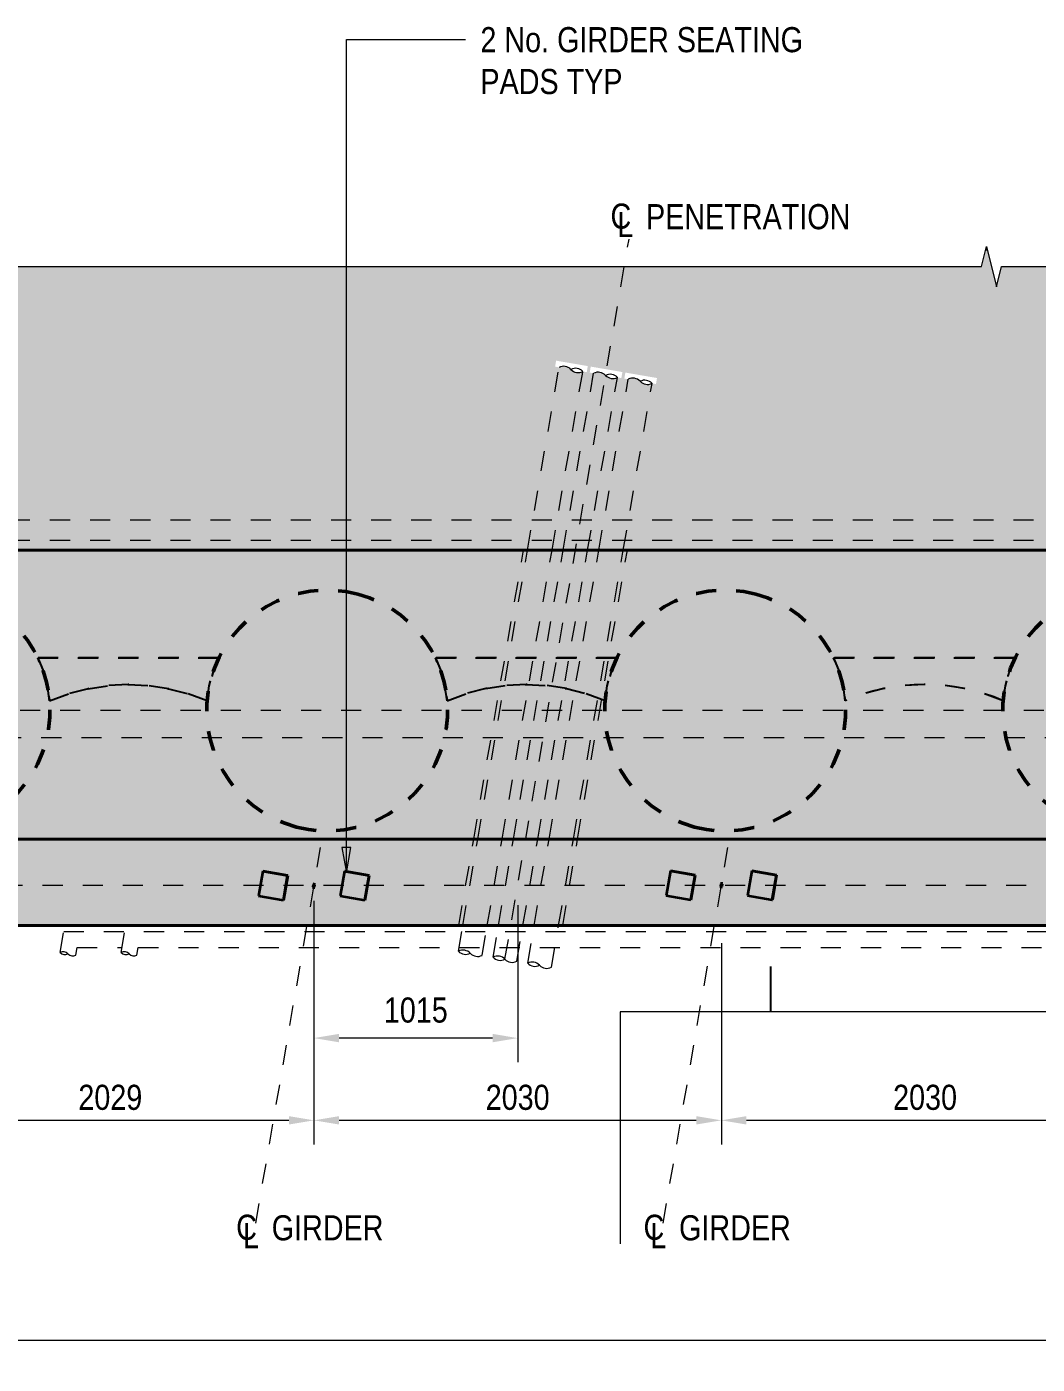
# Model space of a CAD drawing. Header units: metres. Extents: x 1108 to 1189, y -511 to 24.
# Drawn here: x 1114.04 to 1119.07, y -509.66 to -503 of the extents above; entities that cross this region are included whole.
import ezdxf

# ---------------------------------------------------------------- set-up
doc = ezdxf.new("R2010")
doc.units = ezdxf.units.M
for name, pattern in [('JacobsCenter', [0.015, 0.009, -0.0015, 0.003, -0.0015]), ('JacobsDash_2_', [0.0045, 0.003, -0.0015]), ('JacobsGridLine', [0.0145, 0.01, -0.001, 0.0025, -0.001])]:
    doc.linetypes.add(name, pattern=pattern)
doc.layers.get('Defpoints').update_dxf_attribs({"color": 41})
for name, color, linetype, lineweight in [('A-ANNO-DIMS', 7, 'Continuous', 9), ('A-ANNO-NOTE', 7, 'Continuous', 9), ('A-DETL', 7, 'Continuous', 13), ('A-DETL-GENF', 7, 'Continuous', 9), ('A-GENM', 7, 'Continuous', 35), ('G-ANNO-TEXT', 7, 'Continuous', 9), ('S-BEAM', 7, 'Continuous', 50), ('S-FNDN', 7, 'Continuous', 50), ('S-FNDN-HDLN', 7, 'JacobsDash_2_', 18), ('S-GRID', 7, 'Continuous', 9)]:
    doc.layers.add(name, color=color, linetype=linetype, lineweight=lineweight)
doc.styles.add('Arial Narrow_1', font='ARIALN.TTF', dxfattribs={"height": 0.125})
doc.styles.add('Arial Narrow_2', font='ARIALN.TTF', dxfattribs={"height": 0.0025})
doc.dimstyles.new('Dimension_Standard_O__mm__1', dxfattribs={"dimscale": 0.3048, "dimtxt": 0.127929, "dimasz": 0.410105, "dimexe": 0.393701, "dimexo": 0.246063, "dimgap": 0.246063, "dimtad": 1, "dimdec": 0, "dimlfac": 1000, "dimzin": 0, "dimdsep": 46, "dimtxsty": 'Arial Narrow_1', "dimsah": 1, "dimcen": 0.09, "dimaunit": 1, "dimadec": 4, "dimazin": 0, "dimtfac": 1, "dimtdec": 4, "dimtix": 1, "dimtmove": 0, "dimatfit": 3, "dimfxl": 1, "dimtvp": 1, "dimtfill": 1, "dimtolj": 1, "dimtzin": 0, "dimlwd": 18, "dimlwe": 18, "dimarcsym": 2})
doc.dimstyles.new('Dimension_Standard_T__mm_', dxfattribs={"dimscale": 0.3048, "dimtxt": 0.127929, "dimasz": 0.410105, "dimexe": 0.393701, "dimexo": 0.246063, "dimgap": 0.164042, "dimtad": 1, "dimdec": 0, "dimlfac": 1000, "dimzin": 0, "dimdsep": 46, "dimtxsty": 'Arial Narrow_1', "dimsah": 1, "dimcen": 0.09, "dimaunit": 1, "dimadec": 4, "dimazin": 0, "dimtfac": 1, "dimtdec": 4, "dimtix": 1, "dimtmove": 0, "dimatfit": 3, "dimfxl": 1, "dimtvp": 1, "dimtolj": 1, "dimtzin": 0, "dimlwd": 18, "dimlwe": 18, "dimarcsym": 2})

# ---------------------------------------------------------------- blocks, each defined once
blk = doc.blocks.new('Top of Pavement - RL A - Top of Pavement - RL A-68818558-DRG-2873062 - ABUTMENT A CONCRETE PLAN')
at = {"layer": 'A-GENM', "color": 253, "lineweight": 25, "true_color": 0xa3a3a3}
blk.add_open_spline([(102.0945, 10.3832), (102.0939, 10.3856), (102.0933, 10.3879), (102.0927, 10.3902)], degree=3, dxfattribs=at)
blk = doc.blocks.new('T2DPAA-T2D-C3S-RS-M3D-100334_rvt-1-DRG-2873062 - ABUTMENT A CONCRETE PLAN')
at = {"layer": 'A-ANNO-NOTE', "color": 253, "lineweight": 25, "true_color": 0xa3a3a3}
blk.add_line((1117.7425, -507.9077), (1117.7424, -507.6827), dxfattribs=at)
blk.add_line((1117.7425, -507.9077), (1117.7424, -507.6827), dxfattribs=at)
at = {"layer": 'A-GENM', "color": 253, "lineweight": 25, "true_color": 0xa3a3a3, "rotation": 255.223888888889}
blk.add_blockref('Top of Pavement - RL A - Top of Pavement - RL A-68818558-DRG-2873062 - ABUTMENT A CONCRETE PLAN', (1134.8115, -402.7441), dxfattribs=at)
blk = doc.blocks.new('01_SFO_FRP_Pile_CastInPlace_CS_BR08 - CAST-IN-PLACE PILE - 1200-8661090-DRG-2873062 - ABUTMENT A CONCRETE PLAN')
at = {"layer": 'S-FNDN', "color": 253, "linetype": 'JacobsDash_2_', "true_color": 0xa6a6a6}
for start, end in [(90, 270), (270, 90)]:
    blk.add_arc((0, 0), 0.6, start, end, dxfattribs=at)
blk = doc.blocks.new('01_SFO_FRP_Pile_CastInPlace_CS_BR08 - CAST-IN-PLACE PILE - 1200-8660909-DRG-2873062 - ABUTMENT A CONCRETE PLAN')
at = {"layer": 'S-FNDN', "color": 253, "linetype": 'JacobsDash_2_', "true_color": 0xa6a6a6}
for start, end in [(90, 270), (270, 90)]:
    blk.add_arc((0, 0), 0.6, start, end, dxfattribs=at)
blk = doc.blocks.new('01_SFO_FRP_Pile_CastInPlace_CS_BR08 - CAST-IN-PLACE PILE - 1200-8660884-DRG-2873062 - ABUTMENT A CONCRETE PLAN')
at = {"layer": 'S-FNDN', "color": 253, "linetype": 'JacobsDash_2_', "true_color": 0xa6a6a6}
for start, end in [(90, 270), (270, 90)]:
    blk.add_arc((0, 0), 0.6, start, end, dxfattribs=at)
blk = doc.blocks.new('05_SFO_BPE_Twin_Pedestal_Sq125_CS_BR13-1 - 525 Wide Pedestal _125L x 125W x20H_-V4-DRG-2873062 - ABUTMENT A CONCRETE PLAN')
at = {"layer": 'S-FNDN', "color": 250, "lineweight": 35, "true_color": 0x393939}
for p, q in [((1115.2121, -507.2081), (1115.1909, -507.3313)), ((1115.3352, -507.2294), (1115.2121, -507.2081)), ((1115.2124, -507.2081), (1115.3356, -507.2294)), ((1115.2124, -507.2081), (1115.2124, -507.2081)), ((1115.314, -507.3525), (1115.3352, -507.2294)), ((1115.3356, -507.2294), (1115.3144, -507.3525)), ((1115.3356, -507.2294), (1115.3352, -507.2294)), ((1115.6179, -507.2081), (1115.5967, -507.3313)), ((1115.7411, -507.2293), (1115.6179, -507.2081)), ((1115.6183, -507.2081), (1115.6182, -507.2081)), ((1115.6183, -507.2081), (1115.7414, -507.2293)), ((1115.7199, -507.3525), (1115.7411, -507.2293)), ((1115.7414, -507.2293), (1115.7202, -507.3525)), ((1115.7414, -507.2293), (1115.7411, -507.2293)), ((1115.1909, -507.3313), (1115.314, -507.3525)), ((1115.5967, -507.3313), (1115.7199, -507.3525)), ((1115.314, -507.3525), (1115.3144, -507.3525)), ((1115.7199, -507.3525), (1115.7202, -507.3525))]:
    blk.add_line(p, q, dxfattribs=at)
at = {"layer": 'S-FNDN-HDLN', "color": 250, "lineweight": 35, "true_color": 0x393939}
for p, q in [((1115.4663, -507.2803), (1115.469, -507.2651)), ((1115.4565, -507.2786), (1115.4663, -507.2803)), ((1115.4663, -507.2803), (1115.4638, -507.2951)), ((1115.4647, -507.2895), (1115.4663, -507.2803)), ((1115.4762, -507.282), (1115.4663, -507.2803))]:
    blk.add_line(p, q, dxfattribs=at)
blk = doc.blocks.new('20_SFR_WSC_ShotcreteWall_ArchFlatBack_Datum - ArchWall_PileSize_1200-8657912-DRG-2873062 - ABUTMENT A CONCRETE PLAN')
at = {"layer": 'A-DETL', "color": 252, "linetype": 'JacobsDash_2_', "lineweight": 25, "true_color": 0x909090}
for p, q in [((1.4418, -0.8633), (0.5392, -0.8633)), ((0.5392, -0.8633), (1.4418, -0.8633))]:
    blk.add_line(p, q, dxfattribs=at)
at = {"layer": 'A-DETL', "color": 252, "linetype": 'JacobsDash_2_', "lineweight": 25, "true_color": 0x909090, "flags": 128}
for points in [[(0.598, -0.6491), (0.5873, -0.7228), (0.5676, -0.7945), (0.5392, -0.8633)], [(0.5392, -0.8633), (0.5676, -0.7945), (0.5873, -0.7228), (0.598, -0.6491)], [(0.598, -0.6491), (0.6926, -0.684), (0.7902, -0.7091), (0.8898, -0.7243), (0.9905, -0.7294), (1.0911, -0.7243), (1.1908, -0.7091), (1.2884, -0.684), (1.3829, -0.6491)], [(1.3829, -0.6491), (1.2884, -0.684), (1.1908, -0.7091), (1.0911, -0.7243), (0.9905, -0.7294), (0.8898, -0.7243), (0.7902, -0.7091), (0.6926, -0.684), (0.598, -0.6491)], [(1.3829, -0.6491), (1.3936, -0.7228), (1.4133, -0.7945), (1.4418, -0.8633)], [(1.4418, -0.8633), (1.4133, -0.7945), (1.3936, -0.7228), (1.3829, -0.6491)]]:
    blk.add_lwpolyline(points, dxfattribs=at)
blk = doc.blocks.new('20_SFR_WSC_ShotcreteWall_ArchFlatBack_Datum - ArchWall_PileSize_1200-8657934-DRG-2873062 - ABUTMENT A CONCRETE PLAN')
at = {"layer": 'A-DETL', "color": 252, "linetype": 'JacobsDash_2_', "lineweight": 25, "true_color": 0x909090}
for p, q in [((1.4439, -0.8633), (0.5392, -0.8633)), ((0.5392, -0.8633), (1.4439, -0.8633))]:
    blk.add_line(p, q, dxfattribs=at)
at = {"layer": 'A-DETL', "color": 252, "linetype": 'JacobsDash_2_', "lineweight": 25, "true_color": 0x909090, "flags": 128}
for points in [[(0.598, -0.6491), (0.5873, -0.7228), (0.5676, -0.7945), (0.5392, -0.8633)], [(0.5392, -0.8633), (0.5676, -0.7945), (0.5873, -0.7228), (0.598, -0.6491)], [(0.598, -0.6491), (0.6928, -0.6842), (0.7907, -0.7095), (0.8906, -0.7247), (0.9915, -0.7298), (1.0925, -0.7247), (1.1924, -0.7095), (1.2903, -0.6842), (1.3851, -0.6491)], [(1.3851, -0.6491), (1.2903, -0.6842), (1.1924, -0.7095), (1.0925, -0.7247), (0.9915, -0.7298), (0.8906, -0.7247), (0.7907, -0.7095), (0.6928, -0.6842), (0.598, -0.6491)], [(1.3851, -0.6491), (1.3958, -0.7228), (1.4155, -0.7945), (1.4439, -0.8633)], [(1.4439, -0.8633), (1.4155, -0.7945), (1.3958, -0.7228), (1.3851, -0.6491)]]:
    blk.add_lwpolyline(points, dxfattribs=at)
blk = doc.blocks.new('20_SFR_WSC_ShotcreteWall_ArchFlatBack_Datum - ArchWall_PileSize_1200-6845784-DRG-2873062 - ABUTMENT A CONCRETE PLAN')
at = {"layer": 'A-DETL', "color": 252, "linetype": 'JacobsDash_2_', "lineweight": 25, "true_color": 0x909090}
for p, q in [((1.4439, -0.8633), (0.5392, -0.8633)), ((0.5392, -0.8633), (1.4439, -0.8633))]:
    blk.add_line(p, q, dxfattribs=at)
at = {"layer": 'A-DETL', "color": 252, "linetype": 'JacobsDash_2_', "lineweight": 25, "true_color": 0x909090, "flags": 128}
for points in [[(0.598, -0.6491), (0.5873, -0.7228), (0.5676, -0.7945), (0.5392, -0.8633)], [(0.598, -0.6491), (0.6928, -0.6842), (0.7907, -0.7095), (0.8906, -0.7247), (0.9915, -0.7298), (1.0925, -0.7247), (1.1924, -0.7095), (1.2903, -0.6842), (1.3851, -0.6491)], [(1.4439, -0.8633), (1.4155, -0.7945), (1.3958, -0.7228), (1.3851, -0.6491)]]:
    blk.add_lwpolyline(points, dxfattribs=at)
at = {"layer": 'A-DETL', "color": 252, "linetype": 'JacobsDash_2_', "lineweight": 25, "true_color": 0x909090}
for centre, radius, start, end in [((0, -0.6), 0.6, 333.97581, 355.30224), ((0.9915, 0.2702), 1, 246.82472, 293.17528), ((1.9831, -0.6), 0.6, 184.69776, 206.02419)]:
    blk.add_arc(centre, radius, start, end, dxfattribs=at)
blk = doc.blocks.new('CS_DET_Pile-Column_BreakLine - Tubular BreakLine-8215298-DRG-2873062 - ABUTMENT A CONCRETE PLAN')
at = {"layer": 'A-DETL-GENF', "color": 252, "lineweight": 18, "true_color": 0x888888}
for centre, start, end in [((0.03, -0.0399), 52.95733, 127.04267), ((0.09, -0.0399), 52.95733, 127.04267), ((0.09, 0.0396), 232.95733, 307.04267)]:
    blk.add_arc(centre, 0.0498, start, end, dxfattribs=at)
blk = doc.blocks.new('BREAK LINE - INPUT VIEW SCALE_R13 - Std Break-8849537-DRG-2873062 - ABUTMENT A CONCRETE PLAN')
at = {"layer": 'A-DETL-GENF'}
for p, q in [((8.7019, 0.1), (8.6769, 0)), ((8.7519, -0.1), (8.7019, 0.1)), ((8.6769, 0), (0.1, 0)), ((17.4538, 0), (8.7769, 0)), ((8.7769, 0), (8.7519, -0.1))]:
    blk.add_line(p, q, dxfattribs=at)
blk = doc.blocks.new('CS_DET_Pile-Column_BreakLine - Tubular BreakLine-8215126-DRG-2873062 - ABUTMENT A CONCRETE PLAN')
at = {"layer": 'A-DETL-GENF', "color": 252, "lineweight": 18, "true_color": 0x888888}
for centre, start, end in [((0.03, -0.0399), 52.95733, 127.04267), ((0.09, -0.0399), 52.95733, 127.04267), ((0.09, 0.0396), 232.95733, 307.04267)]:
    blk.add_arc(centre, 0.0498, start, end, dxfattribs=at)
blk = doc.blocks.new('CS_DET_Pile-Column_BreakLine - Tubular BreakLine-8215535-DRG-2873062 - ABUTMENT A CONCRETE PLAN')
at = {"layer": 'A-DETL-GENF', "color": 252, "lineweight": 18, "true_color": 0x888888}
for centre, start, end in [((0.02, -0.0267), 52.95733, 127.04267), ((0.06, -0.0267), 52.95733, 127.04267), ((0.06, 0.0263), 232.95733, 307.04267)]:
    blk.add_arc(centre, 0.0332, start, end, dxfattribs=at)
blk = doc.blocks.new('CS_Annot_Centreline Symbol2 - CS_Annot_Centreline Symbol-5074296-DRG-2873062 - ABUTMENT A CONCRETE PLAN')
at = {"layer": 'A-ANNO-NOTE', "char_height": 0.0025, "attachment_point": 1, "style": 'Arial Narrow_2'}
for s, insert, width in [('C  ', (-0.00109, 0.00476), 0.0044093), ('L', (-0.00041, 0.00392), 0.0019241)]:
    blk.add_mtext(s, dxfattribs=dict(at, insert=insert, width=width))
blk = doc.blocks.new('DIMBLOCK15-DRG-2873062 - ABUTMENT A CONCRETE PLAN')
at = {"layer": 'A-ANNO-DIMS', "color": 0, "lineweight": 18, "transparency": 16777216}
for p, q in [((1117.4961, -507.5665), (1117.4961, -508.5691)), ((1119.5256, -507.5665), (1119.5256, -508.5691)), ((1119.4006, -508.4491), (1117.6211, -508.4491))]:
    blk.add_line(p, q, dxfattribs=at)
at = {"layer": 'A-ANNO-DIMS', "color": 0, "transparency": 16777216}
for points in [[(1117.6211, -508.4282), (1117.6211, -508.4699), (1117.4961, -508.4491)], [(1119.4006, -508.4282), (1119.4006, -508.4699), (1119.5256, -508.4491)]]:
    blk.add_solid(points, dxfattribs=at)
at = {"layer": 'Defpoints', "color": 0, "transparency": 16777216}
for p in [(1117.4961, -507.4915), (1119.5256, -507.4915), (1117.4961, -508.4491)]:
    blk.add_point(p, dxfattribs=at)
at = {"layer": 'A-ANNO-DIMS', "color": 0, "lineweight": 18, "transparency": 16777216, "insert": (1118.5108, -508.3352), "char_height": 0.125, "width": 0.380132, "attachment_point": 5, "style": 'Arial Narrow_1'}
blk.add_mtext('\\A1;2030', dxfattribs=at)
blk = doc.blocks.new('DIMBLOCK16-DRG-2873062 - ABUTMENT A CONCRETE PLAN')
at = {"layer": 'A-ANNO-DIMS', "color": 0, "lineweight": 18, "transparency": 16777216}
for p, q in [((1115.4663, -507.5689), (1115.4663, -508.5691)), ((1117.4961, -507.5665), (1117.4961, -508.5691)), ((1117.3711, -508.4491), (1115.5913, -508.4491))]:
    blk.add_line(p, q, dxfattribs=at)
at = {"layer": 'A-ANNO-DIMS', "color": 0, "transparency": 16777216}
for points in [[(1115.5913, -508.4282), (1115.5913, -508.4699), (1115.4663, -508.4491)], [(1117.3711, -508.4282), (1117.3711, -508.4699), (1117.4961, -508.4491)]]:
    blk.add_solid(points, dxfattribs=at)
at = {"layer": 'Defpoints', "color": 0, "transparency": 16777216}
for p in [(1115.4663, -507.4939), (1117.4961, -507.4915), (1115.4663, -508.4491)]:
    blk.add_point(p, dxfattribs=at)
at = {"layer": 'A-ANNO-DIMS', "color": 0, "lineweight": 18, "transparency": 16777216, "insert": (1116.4812, -508.3352), "char_height": 0.125, "width": 0.380132, "attachment_point": 5, "style": 'Arial Narrow_1'}
blk.add_mtext('\\A1;2030', dxfattribs=at)
blk = doc.blocks.new('DIMBLOCK17-DRG-2873062 - ABUTMENT A CONCRETE PLAN')
at = {"layer": 'A-ANNO-DIMS', "color": 0, "lineweight": 18, "transparency": 16777216}
for p, q in [((1113.4375, -507.5665), (1113.4375, -508.5691)), ((1115.4663, -507.5689), (1115.4663, -508.5691)), ((1115.3413, -508.4491), (1113.5625, -508.4491))]:
    blk.add_line(p, q, dxfattribs=at)
at = {"layer": 'A-ANNO-DIMS', "color": 0, "transparency": 16777216}
for points in [[(1113.5625, -508.4282), (1113.5625, -508.4699), (1113.4375, -508.4491)], [(1115.3413, -508.4282), (1115.3413, -508.4699), (1115.4663, -508.4491)]]:
    blk.add_solid(points, dxfattribs=at)
at = {"layer": 'Defpoints', "color": 0, "transparency": 16777216}
for p in [(1113.4375, -507.4915), (1115.4663, -507.4939), (1113.4375, -508.4491)]:
    blk.add_point(p, dxfattribs=at)
at = {"layer": 'A-ANNO-DIMS', "color": 0, "lineweight": 18, "transparency": 16777216, "insert": (1114.4519, -508.3352), "char_height": 0.125, "width": 0.380132, "attachment_point": 5, "style": 'Arial Narrow_1'}
blk.add_mtext('\\A1;2029', dxfattribs=at)
blk = doc.blocks.new('DIMBLOCK19-DRG-2873062 - ABUTMENT A CONCRETE PLAN')
at = {"layer": 'A-ANNO-DIMS', "color": 0, "lineweight": 18, "transparency": 16777216}
for p, q in [((1129.0029, -506.6239), (1129.0029, -509.6642)), ((1112.3525, -507.5787), (1112.3525, -509.6642)), ((1112.4775, -509.5442), (1128.8779, -509.5442))]:
    blk.add_line(p, q, dxfattribs=at)
at = {"layer": 'A-ANNO-DIMS', "color": 0, "transparency": 16777216}
for points in [[(1112.4775, -509.5233), (1112.4775, -509.565), (1112.3525, -509.5442)], [(1128.8779, -509.5233), (1128.8779, -509.565), (1129.0029, -509.5442)]]:
    blk.add_solid(points, dxfattribs=at)
at = {"layer": 'Defpoints', "color": 0, "transparency": 16777216}
for p in [(1129.0029, -506.5489), (1112.3525, -507.5037), (1129.0029, -509.5442)]:
    blk.add_point(p, dxfattribs=at)
at = {"layer": 'A-ANNO-DIMS', "color": 0, "lineweight": 18, "transparency": 16777216, "insert": (1120.6777, -509.4053), "char_height": 0.125, "width": 0.475164, "attachment_point": 5, "style": 'Arial Narrow_1', "bg_fill": 3, "box_fill_scale": 1.1, "bg_fill_color": 256, "bg_fill_true_color": 13158600, "bg_fill_transparency": 0}
blk.add_mtext('\\A1;16650', dxfattribs=at)
blk = doc.blocks.new('DIMBLOCK23-DRG-2873062 - ABUTMENT A CONCRETE PLAN')
at = {"layer": 'A-ANNO-DIMS', "color": 0, "lineweight": 18, "transparency": 16777216}
for p, q in [((1115.4663, -507.3553), (1115.4663, -508.1593)), ((1116.4813, -507.3779), (1116.4813, -508.1593)), ((1116.3563, -508.0393), (1115.5913, -508.0393))]:
    blk.add_line(p, q, dxfattribs=at)
at = {"layer": 'A-ANNO-DIMS', "color": 0, "transparency": 16777216}
for points in [[(1115.5913, -508.0184), (1115.5913, -508.0601), (1115.4663, -508.0393)], [(1116.3563, -508.0184), (1116.3563, -508.0601), (1116.4813, -508.0393)]]:
    blk.add_solid(points, dxfattribs=at)
at = {"layer": 'Defpoints', "color": 0, "transparency": 16777216}
for p in [(1115.4663, -507.2803), (1116.4813, -507.3029), (1115.4663, -508.0393)]:
    blk.add_point(p, dxfattribs=at)
at = {"layer": 'A-ANNO-DIMS', "color": 0, "lineweight": 18, "transparency": 16777216, "insert": (1115.9738, -507.9004), "char_height": 0.125, "width": 0.380132, "attachment_point": 5, "style": 'Arial Narrow_1', "bg_fill": 3, "box_fill_scale": 1.1, "bg_fill_color": 256, "bg_fill_true_color": 13158600, "bg_fill_transparency": 0}
blk.add_mtext('\\A1;1015', dxfattribs=at)

msp = doc.modelspace()

# ---------------------------------------------------------------- hatches: boundary and pattern name
at = {"layer": 'A-DETL-GENF'}
h = msp.add_hatch(dxfattribs=at)
h.set_pattern_fill('FP_1', color=256, style=0, pattern_type=2)
h.set_pattern_definition([(0, (937.04, -1733.145), (0.15875, 0.15875), [0.15875, -0.15875])])
h.paths.add_polyline_path([(1112.3513, -505.6375), (1112.3513, -505.6079), (1143.1172, -505.6079), (1143.1172, -504.1961), (1137.5458, -504.1961), (1137.5102, -504.4005), (1137.4905, -504.3971), (1137.4485, -504.4122), (1137.4041, -504.416), (1137.3601, -504.4084), (1137.3196, -504.3897), (1137.2508, -504.333), (1137.2103, -504.3143), (1137.1663, -504.3067), (1137.1219, -504.3105), (1137.0799, -504.3256), (1137.0602, -504.3222), (1137.0822, -504.1961), (1135.4184, -504.1961), (1135.3934, -504.2961), (1135.3434, -504.0961), (1135.3184, -504.1961), (1118.8915, -504.1961), (1118.8665, -504.2961), (1118.8165, -504.0961), (1118.7915, -504.1961), (1110.1147, -504.1961), (1110.1147, -504.8646), (1110.2147, -504.8896), (1110.1147, -504.9146), (1110.1147, -505.6368), (1112.3325, -505.6375)])
h.paths.add_polyline_path([(1127.084, -504.796), (1127.0756, -504.7946), (1127.0678, -504.791), (1127.0546, -504.7802), (1127.0468, -504.7766), (1127.0383, -504.7751), (1127.0279, -504.7766), (1127.0218, -504.7788), (1127.002, -504.7754), (1127.0124, -504.7155), (1127.1306, -504.7359), (1127.1203, -504.7958), (1127.1006, -504.7924), (1127.0921, -504.7953), (1127.087, -504.7958)])
h.paths.add_polyline_path([(1126.947, -504.796), (1126.9386, -504.7946), (1126.9308, -504.791), (1126.9176, -504.7802), (1126.9098, -504.7766), (1126.9013, -504.7751), (1126.8909, -504.7766), (1126.8848, -504.7788), (1126.8651, -504.7754), (1126.8754, -504.7155), (1126.9936, -504.7359), (1126.9833, -504.7958), (1126.9636, -504.7924), (1126.9555, -504.7953), (1126.95, -504.7958)])
h.paths.add_polyline_path([(1124.9067, -504.7879), (1124.8961, -504.7861), (1124.8864, -504.7817), (1124.8699, -504.7681), (1124.8601, -504.7636), (1124.8496, -504.7618), (1124.8383, -504.763), (1124.8289, -504.7664), (1124.8092, -504.7627), (1124.8195, -504.7031), (1124.9574, -504.7269), (1124.9471, -504.7867), (1124.9274, -504.7834), (1124.9173, -504.787)])
h.paths.add_polyline_path([(1132.9281, -504.7879), (1132.9175, -504.7861), (1132.9078, -504.7817), (1132.8912, -504.7681), (1132.8815, -504.7636), (1132.871, -504.7618), (1132.8596, -504.763), (1132.8502, -504.7664), (1132.8306, -504.7627), (1132.8408, -504.7031), (1132.9788, -504.7269), (1132.9685, -504.7867), (1132.9488, -504.7834), (1132.9387, -504.787)])
h.paths.add_polyline_path([(1133.2832, -504.7879), (1133.2727, -504.7861), (1133.2629, -504.7817), (1133.2464, -504.7681), (1133.2367, -504.7636), (1133.2261, -504.7618), (1133.2148, -504.763), (1133.2054, -504.7664), (1133.1857, -504.7627), (1133.196, -504.7031), (1133.334, -504.7269), (1133.3237, -504.7867), (1133.3039, -504.7834), (1133.2939, -504.787)])
h.paths.add_polyline_path([(1133.1056, -504.7879), (1133.0951, -504.7861), (1133.0854, -504.7817), (1133.0688, -504.7681), (1133.0591, -504.7636), (1133.0485, -504.7618), (1133.0372, -504.763), (1133.0278, -504.7664), (1133.0081, -504.7627), (1133.0184, -504.7031), (1133.1564, -504.7269), (1133.1461, -504.7867), (1133.1264, -504.7834), (1133.1163, -504.787)])
h.paths.add_polyline_path([(1117.1257, -504.7831), (1117.113, -504.7809), (1117.1013, -504.7756), (1117.0815, -504.7592), (1117.0698, -504.7539), (1117.0572, -504.7517), (1117.0444, -504.7529), (1117.0323, -504.7572), (1117.0126, -504.7538), (1117.0177, -504.7238), (1117.1754, -504.751), (1117.1702, -504.781), (1117.1505, -504.7776), (1117.1385, -504.782)])
h.paths.add_polyline_path([(1116.9532, -504.7534), (1116.9405, -504.7512), (1116.9289, -504.7458), (1116.909, -504.7295), (1116.8973, -504.7242), (1116.8847, -504.722), (1116.8701, -504.7238), (1116.8598, -504.7275), (1116.8402, -504.7238), (1116.8453, -504.6941), (1117.003, -504.7212), (1116.9978, -504.7513), (1116.9781, -504.7479), (1116.966, -504.7522), (1116.959, -504.7529)])
h.paths.add_polyline_path([(1116.7807, -504.7237), (1116.7681, -504.7215), (1116.7564, -504.7161), (1116.7366, -504.6998), (1116.7249, -504.6945), (1116.7122, -504.6923), (1116.6976, -504.6941), (1116.6874, -504.6978), (1116.6677, -504.6941), (1116.6728, -504.6644), (1116.8305, -504.6915), (1116.8253, -504.7216), (1116.8056, -504.7182), (1116.7935, -504.7225), (1116.7866, -504.7231)])
at = {"layer": 'A-DETL-GENF', "true_color": 0xc0c0c0, "transparency": 33554499}
h = msp.add_hatch(color=9, dxfattribs=at)
h.paths.add_polyline_path([(1143.1162, -507.0479), (1143.1162, -505.6079), (1112.3525, -505.6079), (1112.3525, -507.0479), (1143.1157, -507.0479)])
h.paths.add_polyline_path([(1129.0029, -506.5429), (1128.8529, -506.5429), (1128.8533, -506.532), (1128.8545, -506.5211), (1128.8565, -506.5103), (1128.8593, -506.4997), (1128.8628, -506.4893), (1128.8671, -506.4793), (1128.8721, -506.4695), (1128.8789, -506.4586), (1128.8842, -506.4512), (1128.8912, -506.4428), (1128.8988, -506.4349), (1128.907, -506.4276), (1128.9157, -506.4209), (1128.9248, -506.4149), (1128.9343, -506.4095), (1128.9443, -506.4049), (1128.9545, -506.401), (1128.965, -506.3978), (1128.9758, -506.3954), (1128.9865, -506.3938), (1128.9975, -506.393), (1129.0029, -506.3933), (1129.0029, -506.5374)])
h.paths.add_polyline_path([(1129.0029, -506.6929), (1129.0029, -506.5429), (1129.1529, -506.5429), (1129.1522, -506.5576), (1129.1513, -506.5648), (1129.1493, -506.5755), (1129.1466, -506.5861), (1129.143, -506.5965), (1129.1387, -506.6066), (1129.1337, -506.6163), (1129.128, -506.6257), (1129.1217, -506.6346), (1129.1146, -506.643), (1129.107, -506.6509), (1129.0989, -506.6582), (1129.0902, -506.6649), (1129.0793, -506.672), (1129.0715, -506.6763), (1129.0616, -506.681), (1129.0514, -506.6849), (1129.0409, -506.688), (1129.0302, -506.6904), (1129.0141, -506.6925), (1129.0084, -506.6928)])
at = {"layer": 'A-DETL-GENF', "true_color": 0xc0c0c0, "transparency": 33554509}
msp.add_hatch(color=9, dxfattribs=at).paths.add_polyline_path([(1112.3525, -507.4781), (1143.1167, -507.4779), (1143.1157, -507.0479), (1112.3525, -507.0479)])
at = {"layer": 'G-ANNO-TEXT'}
msp.add_hatch(color=256, dxfattribs=at).paths.add_polyline_path([(1115.628, -507.2153), (1115.65, -507.0903), (1115.606, -507.0903)])

# ---------------------------------------------------------------- linework, layer by layer
at = {"layer": 'A-DETL', "linetype": 'JacobsCenter', "lineweight": 18}
for p, q in [((1116.4178, -507.6466), (1117.036, -504.0586)), ((1115.1768, -508.9615), (1115.5005, -507.082)), ((1117.2061, -508.9614), (1117.5302, -507.0801)), ((1110.1147, -507.2779), (1143.3395, -507.2779))]:
    msp.add_line(p, q, dxfattribs=at)
at = {"layer": 'A-DETL', "color": 191, "linetype": 'JacobsDash_2_', "true_color": 0xbf7fff}
for p, q in [((1116.5305, -505.6079), (1116.6874, -504.6978)), ((1116.6523, -505.6079), (1116.8056, -504.7182)), ((1116.7081, -505.6079), (1116.8598, -504.7275)), ((1116.8299, -505.6079), (1116.9781, -504.7479)), ((1116.8857, -505.6079), (1117.0323, -504.7572)), ((1117.0075, -505.6079), (1117.1505, -504.7776)), ((1116.1862, -507.6067), (1116.2083, -507.478)), ((1116.3044, -507.627), (1116.3301, -507.478)), ((1116.3586, -507.6364), (1116.3859, -507.478)), ((1116.4769, -507.6568), (1116.5077, -507.478)), ((1116.5311, -507.6661), (1116.5635, -507.478)), ((1116.6494, -507.6865), (1116.6853, -507.478))]:
    msp.add_line(p, q, dxfattribs=at)
at = {"layer": 'A-DETL', "color": 164, "linetype": 'JacobsDash_2_', "lineweight": 9, "true_color": 0x002699}
for p, q in [((1112.3513, -505.4579), (1126.3665, -505.4579)), ((1112.3513, -505.5579), (1126.3665, -505.5579))]:
    msp.add_line(p, q, dxfattribs=at)
at = {"layer": 'A-DETL', "color": 250, "lineweight": 18, "true_color": 0x323232}
msp.add_line((1112.3525, -505.6079), (1143.1162, -505.6079), dxfattribs=at)
at = {"layer": 'A-DETL', "color": 250, "linetype": 'JacobsDash_2_', "true_color": 0x323232}
for p, q in [((1116.2621, -507.0479), (1116.5103, -505.6079)), ((1116.7797, -507.0479), (1117.0278, -505.6079))]:
    msp.add_line(p, q, dxfattribs=at)
at = {"layer": 'A-DETL', "color": 191, "linetype": 'JacobsDash_2_', "true_color": 0xbf90ee}
for p, q in [((1116.2824, -507.0479), (1116.5305, -505.6079)), ((1116.4042, -507.0479), (1116.6523, -505.6079)), ((1116.46, -507.0479), (1116.7081, -505.6079)), ((1116.5818, -507.0479), (1116.8299, -505.6079)), ((1116.6376, -507.0479), (1116.8857, -505.6079)), ((1116.7594, -507.0479), (1117.0075, -505.6079))]:
    msp.add_line(p, q, dxfattribs=at)
at = {"layer": 'A-DETL', "color": 250, "lineweight": 35, "true_color": 0x323232}
msp.add_line((1143.1157, -507.0479), (1112.3525, -507.0479), dxfattribs=at)
at = {"layer": 'A-DETL', "color": 250, "linetype": 'JacobsDash_2_', "true_color": 0x393939}
for p, q in [((1116.1881, -507.4779), (1116.2621, -507.0479)), ((1116.7056, -507.4779), (1116.7797, -507.0479))]:
    msp.add_line(p, q, dxfattribs=at)
at = {"layer": 'A-DETL', "color": 191, "linetype": 'JacobsDash_2_', "true_color": 0xbf92eb}
for p, q in [((1116.2083, -507.478), (1116.2824, -507.0479)), ((1116.3301, -507.478), (1116.4042, -507.0479)), ((1116.3859, -507.478), (1116.46, -507.0479)), ((1116.5077, -507.478), (1116.5818, -507.0479)), ((1116.5635, -507.478), (1116.6376, -507.0479)), ((1116.6853, -507.478), (1116.7594, -507.0479))]:
    msp.add_line(p, q, dxfattribs=at)
at = {"layer": 'A-DETL', "lineweight": 35}
msp.add_line((1112.3525, -507.4781), (1143.1167, -507.4779), dxfattribs=at)
at = {"layer": 'A-DETL', "color": 1, "linetype": 'JacobsDash_2_', "true_color": 0xff0000}
for p, q in [((1114.2014, -507.6135), (1114.2196, -507.5079)), ((1114.2196, -507.5079), (1140.648, -507.5079)), ((1114.5053, -507.6134), (1114.5235, -507.5079)), ((1114.2803, -507.627), (1114.287, -507.5879)), ((1114.287, -507.5879), (1114.5103, -507.5879)), ((1114.5842, -507.627), (1114.5909, -507.5879)), ((1114.5914, -507.5879), (1140.517, -507.5879))]:
    msp.add_line(p, q, dxfattribs=at)
at = {"layer": 'A-DETL', "color": 7, "lineweight": 9, "true_color": 0xffffff}
for p, q in [((1136.436, -507.9077), (1116.9922, -507.9077)), ((1116.9922, -507.9077), (1116.9922, -509.0649))]:
    msp.add_line(p, q, dxfattribs=at)
at = {"layer": 'G-ANNO-TEXT'}
for p, q in [((1115.628, -503.0653), (1116.2206, -503.0653)), ((1115.628, -507.2153), (1115.628, -503.0653)), ((1115.65, -507.0903), (1115.606, -507.0903)), ((1115.606, -507.0903), (1115.628, -507.2153)), ((1115.628, -507.2153), (1115.65, -507.0903))]:
    msp.add_line(p, q, dxfattribs=at)
at = {"layer": 'S-BEAM', "color": 250, "lineweight": 40, "true_color": 0x323232}
msp.add_line((1112.3525, -505.6079), (1126.3643, -505.6079), dxfattribs=at)
at = {"layer": 'S-BEAM', "color": 251, "lineweight": 40, "true_color": 0x5c5c5c}
msp.add_line((1126.3643, -507.0479), (1112.3525, -507.0479), dxfattribs=at)
at = {"layer": 'S-BEAM', "color": 250, "lineweight": 40, "true_color": 0x393939}
msp.add_line((1126.3646, -507.4779), (1112.3525, -507.4779), dxfattribs=at)
at = {"layer": 'S-FNDN', "color": 253, "linetype": 'JacobsDash_2_', "true_color": 0xa6a6a6}
for start, end in [(75.22389, 255.22389), (255.22389, 75.22389)]:
    msp.add_arc((1115.5321, -506.4077), 0.6, start, end, dxfattribs=at)
at = {"layer": 'S-GRID', "linetype": 'JacobsGridLine', "lineweight": 18}
for p, q in [((1144.1022, -506.4077), (1109.9876, -506.4077)), ((1144.4081, -506.5429), (1108.9857, -506.5429))]:
    msp.add_line(p, q, dxfattribs=at)

# ---------------------------------------------------------------- block references
at = {"lineweight": 5}
msp.add_blockref('T2DPAA-T2D-C3S-RS-M3D-100334_rvt-1-DRG-2873062 - ABUTMENT A CONCRETE PLAN', (0, 0), dxfattribs=at)
at = {"layer": 'A-ANNO-NOTE', "xscale": 50.00000000000001, "yscale": 50.00000000000001, "zscale": 50.00000000000001}
for p in [(1116.9982, -504.1199), (1115.1334, -509.1572), (1117.1628, -509.1572)]:
    msp.add_blockref('CS_Annot_Centreline Symbol2 - CS_Annot_Centreline Symbol-5074296-DRG-2873062 - ABUTMENT A CONCRETE PLAN', p, dxfattribs=at)
at = {"layer": 'A-DETL', "color": 252, "linetype": 'JacobsDash_2_', "lineweight": 25, "true_color": 0x909090}
for name, p, rotation in [('20_SFR_WSC_ShotcreteWall_ArchFlatBack_Datum - ArchWall_PileSize_1200-8657912-DRG-2873062 - ABUTMENT A CONCRETE PLAN', (1115.5321, -507.0077), 180.0004069402619), ('20_SFR_WSC_ShotcreteWall_ArchFlatBack_Datum - ArchWall_PileSize_1200-8657934-DRG-2873062 - ABUTMENT A CONCRETE PLAN', (1117.5151, -507.0075), 180.0064732517141), ('20_SFR_WSC_ShotcreteWall_ArchFlatBack_Datum - ArchWall_PileSize_1200-6845784-DRG-2873062 - ABUTMENT A CONCRETE PLAN', (1119.4981, -507.0075), 180.0064732517141)]:
    msp.add_blockref(name, p, dxfattribs=dict(at, rotation=rotation))
at = {"layer": 'A-DETL-GENF', "rotation": 180}
msp.add_blockref('BREAK LINE - INPUT VIEW SCALE_R13 - Std Break-8849537-DRG-2873062 - ABUTMENT A CONCRETE PLAN', (1127.5684, -504.1961), dxfattribs=at)
at = {"layer": 'A-DETL-GENF', "color": 252, "true_color": 0x888888}
for name, p, rotation in [('CS_DET_Pile-Column_BreakLine - Tubular BreakLine-8215126-DRG-2873062 - ABUTMENT A CONCRETE PLAN', (1116.6874, -504.6976), 350.2242198675804), ('CS_DET_Pile-Column_BreakLine - Tubular BreakLine-8215126-DRG-2873062 - ABUTMENT A CONCRETE PLAN', (1116.8599, -504.7273), 350.2242198675804), ('CS_DET_Pile-Column_BreakLine - Tubular BreakLine-8215126-DRG-2873062 - ABUTMENT A CONCRETE PLAN', (1117.0323, -504.757), 350.2242198675804), ('CS_DET_Pile-Column_BreakLine - Tubular BreakLine-8215298-DRG-2873062 - ABUTMENT A CONCRETE PLAN', (1116.3044, -507.6272), 170.2242198675597), ('CS_DET_Pile-Column_BreakLine - Tubular BreakLine-8215535-DRG-2873062 - ABUTMENT A CONCRETE PLAN', (1114.2803, -507.6272), 170.2242198675597), ('CS_DET_Pile-Column_BreakLine - Tubular BreakLine-8215535-DRG-2873062 - ABUTMENT A CONCRETE PLAN', (1114.5847, -507.6272), 170.2242198675597), ('CS_DET_Pile-Column_BreakLine - Tubular BreakLine-8215298-DRG-2873062 - ABUTMENT A CONCRETE PLAN', (1116.4769, -507.6569), 170.2242198675597), ('CS_DET_Pile-Column_BreakLine - Tubular BreakLine-8215298-DRG-2873062 - ABUTMENT A CONCRETE PLAN', (1116.6493, -507.6867), 170.2242198675597)]:
    msp.add_blockref(name, p, dxfattribs=dict(at, rotation=rotation))
at = {"layer": 'S-FNDN', "color": 253, "linetype": 'JacobsDash_2_', "true_color": 0xa6a6a6, "rotation": 345.2238888888885}
for name, p in [('01_SFO_FRP_Pile_CastInPlace_CS_BR08 - CAST-IN-PLACE PILE - 1200-8660909-DRG-2873062 - ABUTMENT A CONCRETE PLAN', (1113.5515, -506.4077)), ('01_SFO_FRP_Pile_CastInPlace_CS_BR08 - CAST-IN-PLACE PILE - 1200-8661090-DRG-2873062 - ABUTMENT A CONCRETE PLAN', (1117.5151, -506.4077)), ('01_SFO_FRP_Pile_CastInPlace_CS_BR08 - CAST-IN-PLACE PILE - 1200-8660884-DRG-2873062 - ABUTMENT A CONCRETE PLAN', (1119.4981, -506.4077))]:
    msp.add_blockref(name, p, dxfattribs=at)
at = {"layer": 'S-FNDN', "color": 250, "lineweight": 35, "true_color": 0x393939}
for p in [(0, 0), (2.0298, 0.0024)]:
    msp.add_blockref('05_SFO_BPE_Twin_Pedestal_Sq125_CS_BR13-1 - 525 Wide Pedestal _125L x 125W x20H_-V4-DRG-2873062 - ABUTMENT A CONCRETE PLAN', p, dxfattribs=at)

# ---------------------------------------------------------------- dimensions: what is measured, and where the dimension line sits
at = {"layer": 'A-ANNO-DIMS', "lineweight": 18}
for base, p1, p2, override, picture, middle in [((1113.4375, -508.4491), (1115.4663, -507.4939), (1113.4375, -507.4915), {"dimpost": '<>', "dimfxl": 2.028808}, 'DIMBLOCK17-DRG-2873062 - ABUTMENT A CONCRETE PLAN', (1114.4519, -508.3352)), ((1115.4663, -508.4491), (1117.4961, -507.4915), (1115.4663, -507.4939), {"dimpost": '<>', "dimfxl": 2.029763}, 'DIMBLOCK16-DRG-2873062 - ABUTMENT A CONCRETE PLAN', (1116.4812, -508.3352)), ((1117.49609, -508.44906), (1119.5256, -507.49148), (1117.49609, -507.49148), {"dimpost": '<>', "dimfxl": 2.029505}, 'DIMBLOCK15-DRG-2873062 - ABUTMENT A CONCRETE PLAN', (1118.51084, -508.33524))]:
    dim = msp.add_linear_dim(base=base, p1=p1, p2=p2, angle=359.99999, dimstyle='Dimension_Standard_T__mm_', override=override, dxfattribs=at)
    dim.commit()
    dim.dimension.update_dxf_attribs({"geometry": picture, "text_midpoint": middle})

# ---------------------------------------------------------------- next in the draw order: texts
at = {"layer": 'A-ANNO-NOTE', "char_height": 0.125, "attachment_point": 1, "style": 'Arial Narrow_1', "bg_fill": 3, "box_fill_scale": 1, "bg_fill_color": 256, "bg_fill_true_color": 13158600, "bg_fill_transparency": 0}
for s, insert in [('PENETRATION', (1117.1207, -503.8846)), ('GIRDER', (1115.2559, -508.9219)), ('GIRDER', (1117.2853, -508.9219))]:
    msp.add_mtext(s, dxfattribs=dict(at, insert=insert))
at = {"layer": 'G-ANNO-TEXT', "char_height": 0.125, "attachment_point": 1, "style": 'Arial Narrow_1', "bg_fill": 3, "box_fill_scale": 1, "bg_fill_color": 256, "bg_fill_true_color": 13158600, "bg_fill_transparency": 0}
for s, insert in [('2 No. GIRDER SEATING ', (1116.2956, -503.0028)), ('PADS TYP', (1116.2956, -503.2112))]:
    msp.add_mtext(s, dxfattribs=dict(at, insert=insert))

# ---------------------------------------------------------------- next in the draw order: dimensions: what is measured, and where the dimension line sits
at = {"layer": 'A-ANNO-DIMS', "lineweight": 18}
dim = msp.add_linear_dim(base=(1129.0029, -509.5442), p1=(1112.3525, -507.5037), p2=(1129.0029, -506.5489), angle=0.00004, dimstyle='Dimension_Standard_O__mm__1', override={"dimpost": '<>', "dimfxl": 16.677813}, dxfattribs=at)
dim.commit()
dim.dimension.update_dxf_attribs({"geometry": 'DIMBLOCK19-DRG-2873062 - ABUTMENT A CONCRETE PLAN', "text_midpoint": (1120.6777, -509.4053)})

# ---------------------------------------------------------------- next in the draw order: dimensions: what is measured, and where the dimension line sits
dim = msp.add_linear_dim(base=(1115.4663, -508.0393), p1=(1116.4813, -507.3029), p2=(1115.4663, -507.2803), dimstyle='Dimension_Standard_O__mm__1', override={"dimpost": '<>', "dimfxl": 1.0152}, dxfattribs=at)
dim.commit()
dim.dimension.update_dxf_attribs({"geometry": 'DIMBLOCK23-DRG-2873062 - ABUTMENT A CONCRETE PLAN', "text_midpoint": (1115.9738, -507.9004)})

doc.saveas('drawing.dxf')
